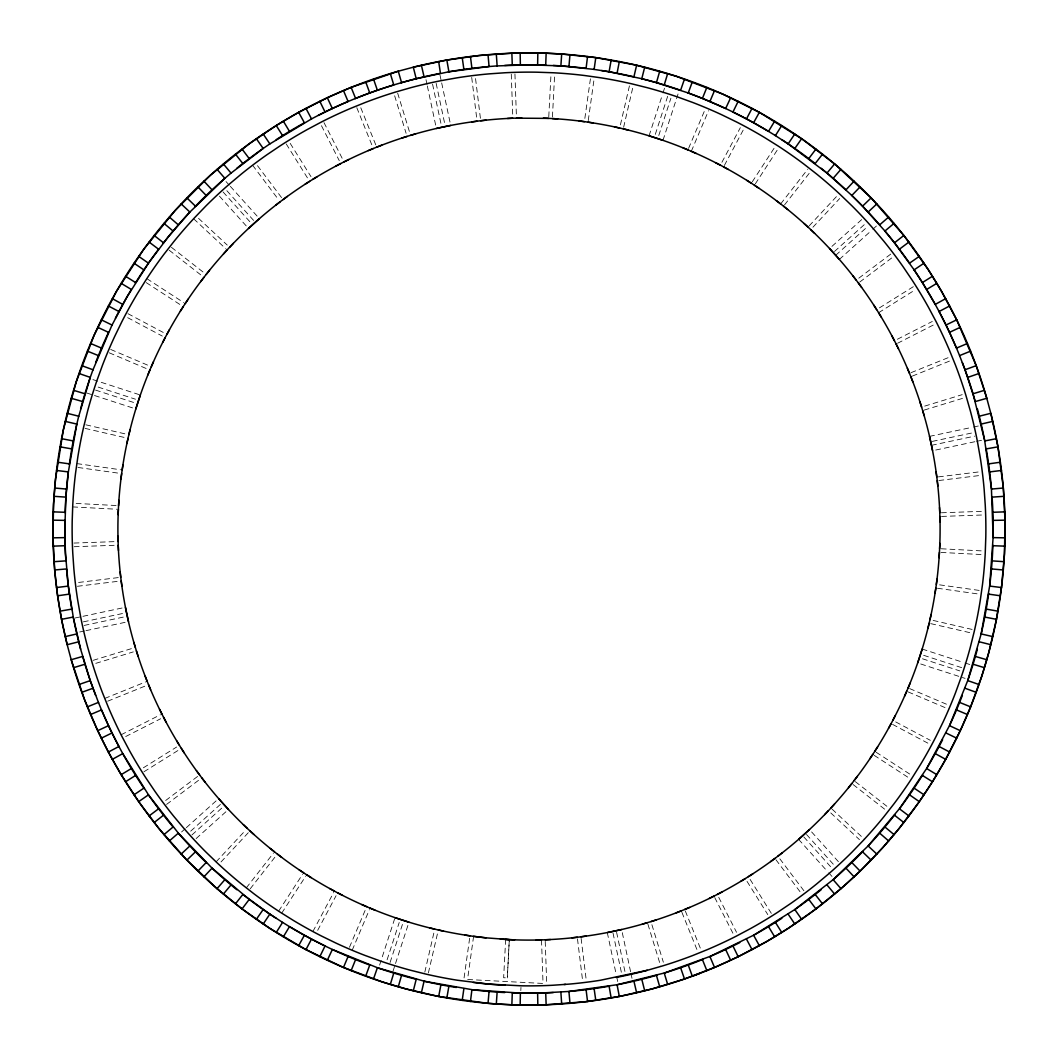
<?xml version="1.0" encoding="UTF-8"?>
<svg xmlns="http://www.w3.org/2000/svg" width="1058" height="1058" viewBox="0 0 1058 1058"><rect width="100%" height="100%" fill="white"/><g stroke="black" fill="none" stroke-linecap="round" stroke-linejoin="round"><path stroke-width="0.75" stroke-dasharray="5 3.75" d="M520.814 990.605L520.972 987.405M505.658 939.425L503.648 977.724L507.311 977.909L509.308 939.61M548.771 116.764L550.993 74.338M552.435 116.949L554.564 76.15M509.229 941.197L507.311 977.909M464.065 977.909L469.752 937.441M584.849 118.43L590.536 77.975M473.6 936.33L467.53 979.496L543.032 983.451L541.511 939.888M588.248 120.559L593.935 80.091M424.813 972.13L434.375 930.723M620.424 124.857L629.616 85.063M428.384 972.937L437.576 933.143M623.625 127.277L633.187 85.87M379.61 965.094L395.018 917.643M649.043 135.821L662.48 94.506M662.969 92.972L664.966 86.849M387.096 959.804L399.223 922.497M655.299 134.366L667.915 95.524M390.085 962.476L402.701 923.634M658.777 135.503L670.904 98.196M393.034 971.151L395.031 965.028M395.52 963.494L408.957 922.179M662.982 140.357L678.39 92.906M349.457 947.307L366.055 908.187M688.573 148.385L705.17 109.278M352.195 950.229L369.427 909.615M691.31 151.32L708.543 110.693M312.904 931.503L333.627 892.542M721.913 162.297L740.322 127.674M317.678 930.326L336.087 895.703M724.373 165.458L744.329 127.939M278.651 911.136L302.681 874.133M752.238 181.87L775.382 146.242M281.732 913.12L305.762 876.13M755.319 183.867L777.564 149.601M246.302 887.874L273.467 853.092M780.645 203.943L807.796 169.174M250.204 888.826L276.35 855.353M784.533 204.908L810.692 171.422M216.097 861.86L245.072 830.781M809.132 225.909L836.984 196.034M221.016 861.966L248.868 832.091M812.928 227.219L839.668 198.534M181.579 831.972L185.163 828.745M186.353 827.66L218.649 798.592M831.945 246.369L861.847 219.456M190.704 831.138L221.069 803.802M834.484 251.487L866.052 223.053M191.948 834.947L223.516 806.513M835.714 255.295L867.295 226.862M196.153 838.544L228.449 809.476M839.351 259.408L871.647 230.34M872.837 229.255L876.421 226.028M165.656 800.509L198.296 775.911M858.805 278.175L891.431 253.589M166.569 804.411L199.195 779.825M859.704 282.089L892.344 257.491M143.372 767.804L176.646 747.014M879.41 307.878L914.059 286.229M143.941 771.771L178.59 750.122M878.59 312.718L914.628 290.196M121.115 734.768L160.446 714.732M897.356 339.261L932.296 321.46M125.704 736.54L160.644 718.739M897.554 343.268L935.417 323.973M104.742 698.439L145.66 681.907M910.978 372.694L950.362 356.784M107.638 701.216L147.022 685.306M912.34 376.093L950.229 360.791M93.144 660.337L133.784 647.919M924.705 406.1L962.211 394.647M95.789 663.353L133.295 651.9M924.216 410.081L964.856 397.663M75.065 618.004L81.36 616.669M82.934 616.325L122.278 607.966M83.357 621.853L124.923 613.018M932.31 441.398L973.863 432.563M84.137 625.437L125.69 616.602M931.476 445.325L974.643 436.147M935.722 450.034L975.066 441.675M976.64 441.331L982.935 439.996M929.519 436.372L972.024 427.339M973.598 427.009L978.319 426.004M79.681 631.996L84.402 630.991M85.976 630.661L128.481 621.628M78.583 582.455L119.144 577.483M938.406 476.88L980.581 471.709M77.419 586.291L119.594 581.12M938.856 480.517L979.417 475.545M74.007 543.058L116.473 541.577M941.395 512.773L983.847 511.279M74.153 546.721L116.605 545.227M941.527 516.423L983.993 514.942M76.15 503.436L116.949 505.565M941.236 548.771L983.662 550.993M72.698 506.914L116.764 509.229M941.051 552.435L981.85 554.564M76.864 463.602L120.559 469.752M939.57 584.849L980.025 590.536M77.975 467.464L118.43 473.151M937.441 588.248L977.909 593.935M85.87 424.813L127.277 434.375M933.143 620.424L972.937 629.616M85.063 428.384L124.857 437.576M930.723 623.625L972.13 633.187M92.906 379.61L140.357 395.018M922.179 649.043L963.494 662.48M965.028 662.969L971.151 664.966M98.196 387.096L135.503 399.223M923.634 655.299L962.476 667.915M95.524 390.085L134.366 402.701M922.497 658.777L959.804 670.904M86.849 393.034L92.972 395.031M94.506 395.52L134.3 408.454M920.711 663.974L965.094 678.39M110.693 349.457L149.813 366.055M909.615 688.573L948.722 705.17M109.278 352.83L148.385 369.427M908.187 691.945L948.814 709.191M127.939 313.671L165.458 333.627M895.703 721.913L930.326 740.322M127.674 317.678L162.297 336.087M892.542 724.373L930.061 744.329M146.864 278.651L183.867 302.681M876.13 752.238L911.758 775.382M146.242 282.618L181.87 305.762M874.133 755.319L908.399 777.564M171.422 247.308L204.908 273.467M855.353 781.65L888.826 807.796M169.174 250.204L202.647 276.35M853.092 784.533L886.578 810.692M198.534 218.332L227.219 245.072M832.091 809.132L864.346 839.219M193.654 218.781L225.909 248.868M830.781 812.928L859.466 839.668M226.028 181.579L229.255 185.163M230.34 186.353L259.408 218.649M811.631 831.945L838.544 861.847M226.862 190.704L254.198 221.069M806.513 834.484L834.947 866.052M223.053 191.948L251.487 223.516M803.802 836.931L831.138 867.295M219.456 196.153L246.369 226.055M798.592 839.351L827.66 871.647M828.745 872.837L831.972 876.421M257.491 165.656L282.089 198.296M779.825 858.805L804.411 891.431M252.611 165.26L278.175 199.195M775.911 859.704L800.509 892.344M290.196 143.372L310.986 176.646M750.122 879.41L771.771 914.059M286.229 143.941L307.878 178.59M747.014 881.354L767.804 914.628M323.973 122.583L343.268 160.446M718.739 897.356L736.54 932.296M321.46 125.704L339.261 160.644M714.732 897.554L734.027 935.417M360.791 107.771L376.093 145.66M685.306 910.978L701.216 950.362M356.784 107.638L372.694 147.022M681.907 912.34L697.209 950.229M397.663 93.144L410.081 133.784M651.9 924.705L663.353 962.211M394.647 95.789L406.1 133.295M647.919 924.216L660.774 966.298M439.996 75.065L441.331 81.36M441.675 82.934L450.034 122.278M622.289 932.667L630.661 972.024M630.991 973.598L631.996 978.319M436.147 83.357L444.982 124.923M616.602 932.31L625.437 973.863M432.563 84.137L441.398 125.69M613.018 933.077L621.853 974.643M426.004 79.681L427.009 84.402M427.339 85.976L436.372 128.481M607.292 932.574L616.325 975.066M616.669 976.64L618.004 982.935M475.545 78.583L480.716 120.757M581.12 938.406L586.291 980.581M471.709 77.419L476.88 119.594M577.483 938.856L582.455 979.417M514.942 74.007L516.423 116.473M545.227 941.395L546.721 983.847M511.279 74.153L512.773 116.605"/><path stroke-width="1.5" d="M56.524 470.453L68.334 471.921L65.94 496.625L64.802 529L65.437 553.294L68.267 585.577L73.333 617.568L80.62 649.149L90.089 680.122L98.606 702.882M1001.476 587.547L989.666 586.079L993.131 537.107L991.425 488.545L984.667 440.432L973.056 393.774L984.443 390.309M520.166 1005.007L520.377 993.118L472.423 989.733L424.575 981.295L377.878 967.911L332.357 949.489L327.319 960.267M537.834 52.993L537.623 64.882L545.716 65.107L546.14 53.217L512.389 53.191L479.234 55.505L446.331 60.134L413.308 67.183L416.204 78.728C379.69 87.867 344.3 101.475 311.078 119.144M512.284 992.893L511.86 1004.783L545.611 1004.809L587.018 1001.556L619.843 996.358L652.217 988.873L683.997 979.166L715.023 967.25L737.704 956.921L767.05 941.316L788.303 928.289L815.52 909.232L841.348 888.323L859.731 871.475L882.808 847.577L898.996 828.626L918.992 802.083L932.746 781.293L945.402 759.816L960.492 730.205L970.437 707.352L981.798 676.128L988.873 652.217L996.358 619.843L1001.556 587.018L1004.452 553.916L1005.034 520.695L1003.288 487.5L997.959 446.846L990.817 413.308L979.272 416.204M401.551 82.643L398.284 71.203L351.137 87.378L327.795 97.508L298.184 112.598L276.707 125.241L249.159 143.822L210.423 175.192L175.192 210.423L143.822 249.159L116.684 290.95L94.056 335.346L76.202 381.872L63.308 430.011L55.505 479.234L53.548 504.084L52.966 537.305L54.712 570.5L57.529 595.257L61.642 619.843L67.183 644.692L78.728 641.796M65.093 512.799L65.437 504.706A464.197 464.197 0 0 1 68.267 472.423L76.824 424.073L65.226 421.388M992.907 545.201L992.563 553.294A464.197 464.197 0 0 1 989.733 585.577L981.176 633.927L992.774 636.612M509.308 939.61L486.032 937.838A411.099 411.099 0 0 1 118.152 514.651L118.39 509.308M939.61 548.692L939.848 543.349M118.575 505.658L118.906 500.328M939.094 557.672L939.425 552.342M497.128 992.1L496.321 1003.963L487.5 1003.288L438.157 996.358L405.783 988.873L381.872 981.798L342.977 967.25L305.484 949.37L269.697 928.289L242.48 909.232L216.652 888.323L186.525 859.731L159.004 828.626L139.008 802.083L120.903 774.205L108.63 752.516L97.508 730.205L84.521 699.616L71.203 659.716L82.643 656.449L84.944 664.226L73.557 667.691M496.625 65.94L529 64.802L560.872 65.9L561.679 54.037L595.786 57.608L636.096 65.107L676.128 76.202L722.654 94.056L759.816 112.598L802.083 139.008L835.026 164.281L871.475 198.269L904.167 235.881L928.289 269.697L941.316 290.95L956.921 320.296L976.389 366.161L986.797 398.284L975.357 401.551M488.029 1003.328L489.06 991.465M568.939 66.535L569.971 54.672M470.453 1001.476L471.921 989.666M586.079 68.334L587.547 56.524M120.969 478.904L121.67 473.6M936.33 584.4L937.031 579.096M462.214 1000.392L463.88 988.608M595.786 57.608L594.12 69.392L560.872 65.9M69.325 464.396L70.516 456.382A464.197 464.197 0 0 1 76.705 424.575L78.715 416.204L67.17 413.308M988.675 593.604L987.484 601.618A464.197 464.197 0 0 1 981.295 633.425L967.739 680.611L978.981 684.5M122.173 469.977L122.966 464.687M935.034 593.313L935.827 588.023M446.846 997.945L448.896 986.228M593.604 69.325L609.104 71.772L611.154 60.055M438.673 996.451L440.935 984.76M617.065 73.24L619.327 61.549M126.894 443.527L128.044 438.316M929.956 619.684L931.106 614.473M421.388 992.774L424.073 981.176M633.927 76.824L636.612 65.226M128.864 434.745L130.121 429.548M927.879 628.452L929.136 623.255M413.308 990.83L416.204 979.285M609.104 71.772L641.796 78.715L644.692 67.17M78.596 416.707L90.261 377.389L79.019 373.5M398.284 986.797L401.551 975.344M641.796 78.715L656.449 82.656L659.716 71.203M135.821 408.957L140.304 395.163L140.04 395.943M922.179 649.043L917.696 662.837L917.96 662.057M390.309 984.443L393.774 973.056M664.226 84.944L667.691 73.557M373.5 978.981L377.389 967.739M680.611 90.261L684.5 79.019M876.831 854.084L868.142 845.95L899.723 808.365L926.901 768.082L949.7 725.18L967.911 680.122A464.197 464.197 0 0 0 977.38 649.149M365.671 976.203L369.758 965.028M656.449 82.656L688.242 92.972L692.329 81.797M92.8 370.234L112.016 325.044L101.317 319.82M351.137 970.622L355.594 959.58M688.242 92.972L702.406 98.42L706.863 87.378M147.842 374.995L149.879 370.062M908.121 687.938L910.158 683.005M343.466 967.448L348.095 956.498M709.905 101.502L714.534 90.552M151.32 366.69L153.45 361.796M904.55 696.204L906.68 691.31M730.681 97.733L725.643 108.511L702.406 98.42M319.82 956.683L325.044 945.984L332.82 949.7A464.197 464.197 0 0 0 362.643 962.37L370.234 965.2M687.766 92.8L695.357 95.63A464.197 464.197 0 0 1 725.18 108.3L732.956 112.016L738.18 101.317M111.791 325.507L127 296.901L148.755 262.741L168.248 236.873L189.858 212.05L181.169 203.916M162.707 342.369L165.18 337.621M892.82 720.379L895.293 715.631M305.96 949.608L311.528 939.094L325.044 945.984M732.956 112.016L746.472 118.906L752.04 108.392M166.9 334.394L169.452 329.699M888.548 728.301L891.1 723.606M298.647 945.654L304.4 935.246L311.528 939.094M746.472 118.906L753.6 122.754L759.353 112.346M283.346 936.819L289.482 926.623L304.4 935.246M774.654 121.181L768.518 131.377L753.6 122.754M276.257 932.468L282.579 922.391L289.918 926.901A464.197 464.197 0 0 0 318.26 942.599L325.507 946.209M781.743 125.532L775.421 135.609L768.082 131.099A464.197 464.197 0 0 0 739.74 115.401L732.493 111.791M135.345 283.015L139.696 276.178A464.197 464.197 0 0 1 158.277 249.635M922.655 774.985L918.304 781.822A464.197 464.197 0 0 1 899.723 808.365M180.376 311.158L183.246 306.648M874.754 751.352L877.624 746.842M185.243 303.58L188.192 299.123M869.808 758.877L872.757 754.42M263.217 923.991L269.856 914.125L282.579 922.391M774.985 135.345L788.144 143.875L794.783 134.009M256.353 919.296L263.178 909.536M794.822 148.464L801.647 138.704M242.057 908.915L249.225 899.406L212.42 868.499L178.67 833.545L148.755 795.259L122.754 753.6L112.346 759.353M815.943 149.085L808.775 158.594L815.189 163.527L822.529 154.164M200.689 281.6L203.943 277.355M854.057 780.645L857.311 776.4M235.471 903.836L242.811 894.473M163.21 243.221L168.248 236.873A464.197 464.197 0 0 1 189.501 212.42L224.851 178.326L217.049 169.346M894.79 814.779L889.752 821.127A464.197 464.197 0 0 1 868.486 845.58L833.149 879.674L840.951 888.654M206.191 274.472L209.524 270.293M848.476 787.707L851.809 783.528M223.383 894.05L231.014 884.924M788.144 143.875L826.986 173.076L834.617 163.95M217.049 888.667L224.851 879.674M833.149 178.326L840.951 169.333M223.502 253.92L227.113 249.979M830.887 808.021L834.498 804.08M203.916 876.831L212.05 868.142M845.95 189.858L854.084 181.169M229.599 247.308L233.289 243.433M824.711 814.567L828.401 810.692M197.899 871.104L206.178 862.548M826.986 173.076L851.822 195.452L860.101 186.896M195.095 206.548L200.769 200.769A464.197 464.197 0 0 1 224.455 178.67L231.014 173.076L223.383 163.95M862.905 851.452L857.231 857.231A464.197 464.197 0 0 1 833.545 879.33L794.822 909.536L801.647 919.296M186.896 860.101L195.452 851.822M851.822 195.452L862.548 206.178L871.104 197.899M248.524 228.449L259.408 218.649M809.476 829.551L798.737 839.219M181.169 854.084L189.858 845.95M868.142 212.05L876.831 203.916M169.346 840.951L178.326 833.149M879.674 224.851L888.654 217.049M163.95 834.617L173.076 826.986M862.548 206.178L884.924 231.014L894.05 223.383M230.631 173.406L263.178 148.464L256.353 138.704M154.164 822.529L163.527 815.189M884.924 231.014L894.473 242.811L903.836 235.471M275.9 205.054L280.145 201.8M777.855 856.2L782.1 852.946M149.085 815.943L158.594 808.775M899.406 249.225L908.915 242.057M283.068 199.592L287.366 196.418M770.634 861.582L774.932 858.408M138.704 801.647L148.464 794.822M909.536 263.178L919.296 256.353M619.327 996.451L617.065 984.76L664.715 972.91L710.381 956.3L754.05 934.994L795.259 909.245A464.197 464.197 0 0 0 821.127 889.752M134.009 794.796L143.875 788.144M894.473 242.811L914.125 269.856L923.991 263.204M269.433 144.166L311.528 118.906L305.947 108.379M305.101 184.224L309.61 181.354M748.39 876.646L752.899 873.776M125.532 781.743L135.622 775.421M914.125 269.856L922.378 282.579L932.468 276.257M312.718 179.41L317.268 176.62M740.732 881.38L745.282 878.59M121.181 774.654L131.377 768.518M926.623 289.482L936.819 283.346M945.654 298.647L935.246 304.4L922.378 282.579M108.379 752.053L118.906 746.472L123.006 754.05A464.197 464.197 0 0 0 139.696 781.822L144.166 788.567M913.834 269.433L918.304 276.178A464.197 464.197 0 0 1 934.994 303.95L939.094 311.528L949.621 305.947M336.008 166.027L340.742 163.554M717.258 894.446L721.992 891.973M344.009 161.9L348.783 159.507M709.217 898.493L713.991 896.1M101.317 738.18L112.016 732.956L118.906 746.472M939.094 311.528L945.984 325.044L956.683 319.82M97.733 730.681L108.511 725.643L112.016 732.956M945.984 325.044L949.489 332.357L960.267 327.319M90.552 714.534L101.502 709.905L108.511 725.643M967.448 343.466L956.498 348.095L949.489 332.357M368.369 150.58L373.315 148.543M684.685 909.457L689.631 907.42M87.378 706.863L98.42 702.406L101.7 710.381A464.197 464.197 0 0 0 115.401 739.74L119.144 746.922M938.856 311.078L942.599 318.26A464.197 464.197 0 0 1 956.3 347.619L959.58 355.594L970.622 351.137M355.118 98.606L362.643 95.63A464.197 464.197 0 0 1 393.285 85.09M702.882 959.394L695.357 962.37A464.197 464.197 0 0 1 664.715 972.91M376.701 147.168L381.674 145.21M676.327 912.79L681.299 910.832M691.839 976.389L699.616 973.479M81.797 692.329L92.985 688.242M959.58 355.594L965.015 369.758L976.203 365.671M79.019 684.5L90.261 680.611M967.739 377.389L978.981 373.5M401.961 138.029L407.066 136.416M650.934 921.584L656.039 919.971M410.57 135.345L415.688 133.837M642.312 924.163L647.43 922.655M401.048 82.788L408.851 80.62A464.197 464.197 0 0 1 440.432 73.333L438.673 61.549M656.952 975.212L649.149 977.38A464.197 464.197 0 0 1 617.568 984.667L568.939 991.465L569.971 1003.328M647.245 970.305L662.572 965.914A456.871 456.871 0 0 0 692.725 955.533L707.511 949.555A456.871 456.871 0 0 0 736.421 936.079L750.492 928.593A456.871 456.871 0 0 0 777.828 912.168L791.053 903.254A456.871 456.871 0 0 0 816.525 884.052L828.731 873.802A456.871 456.871 0 0 0 852.06 852.06L863.13 840.581A456.871 456.871 0 0 0 884.052 816.525L893.878 803.948A456.871 456.871 0 0 0 912.168 777.828L920.619 764.312A456.871 456.871 0 0 0 936.079 736.421L943.062 722.085A456.871 456.871 0 0 0 955.533 692.725L960.981 677.742A456.871 456.871 0 0 0 970.305 647.245L974.167 631.771A456.871 456.871 0 0 0 980.25 600.468L982.472 584.677A456.871 456.871 0 0 0 985.249 552.911L985.805 536.975A456.871 456.871 0 0 0 985.249 505.089L984.138 489.18A456.871 456.871 0 0 0 980.25 457.532L977.473 441.821A456.871 456.871 0 0 0 970.305 410.755L965.914 395.428A456.871 456.871 0 0 0 955.533 365.274L949.555 350.489A456.871 456.871 0 0 0 936.079 321.579L928.593 307.508A456.871 456.871 0 0 0 912.168 280.172L903.254 266.947A456.871 456.871 0 0 0 884.052 241.475L873.802 229.269A456.871 456.871 0 0 0 852.06 205.94L840.581 194.87A456.871 456.871 0 0 0 816.525 173.948L803.948 164.122A456.871 456.871 0 0 0 777.828 145.832L764.312 137.381A456.871 456.871 0 0 0 736.421 121.921L722.085 114.938A456.871 456.871 0 0 0 692.725 102.467L677.742 97.019A456.871 456.871 0 0 0 647.245 87.695L631.771 83.833A456.871 456.871 0 0 0 600.468 77.75L584.677 75.528A456.871 456.871 0 0 0 552.911 72.751L536.975 72.195A456.871 456.871 0 0 0 505.089 72.751L489.18 73.862A456.871 456.871 0 0 0 457.532 77.75L441.821 80.527A456.871 456.871 0 0 0 410.755 87.695L395.428 92.086A456.871 456.871 0 0 0 365.274 102.467L350.489 108.445A456.871 456.871 0 0 0 321.579 121.921L307.508 129.407A456.871 456.871 0 0 0 280.172 145.832L266.947 154.746A456.871 456.871 0 0 0 241.475 173.948L229.269 184.198A456.871 456.871 0 0 0 205.94 205.94L194.87 217.419A456.871 456.871 0 0 0 173.948 241.475L164.122 254.052A456.871 456.871 0 0 0 145.832 280.172L137.381 293.688A456.871 456.871 0 0 0 121.921 321.579L114.938 335.915A456.871 456.871 0 0 0 102.467 365.274L97.019 380.258A456.871 456.871 0 0 0 87.695 410.755L83.833 426.229A456.871 456.871 0 0 0 77.75 457.532L75.528 473.323A456.871 456.871 0 0 0 72.751 505.089L72.195 521.025A456.871 456.871 0 0 0 72.751 552.911L73.862 568.82A456.871 456.871 0 0 0 77.75 600.468L80.527 616.179A456.871 456.871 0 0 0 87.695 647.245L92.086 662.572A456.871 456.871 0 0 0 102.467 692.725L108.445 707.511A456.871 456.871 0 0 0 121.921 736.421L129.407 750.492A456.871 456.871 0 0 0 145.832 777.828L154.746 791.053A456.871 456.871 0 0 0 173.948 816.525L184.198 828.731A456.871 456.871 0 0 0 205.94 852.06L217.419 863.13A456.871 456.871 0 0 0 241.475 884.052L254.052 893.878A456.871 456.871 0 0 0 280.172 912.168L293.688 920.619A456.871 456.871 0 0 0 321.579 936.079L335.915 943.062A456.871 456.871 0 0 0 365.274 955.533L380.258 960.981A456.871 456.871 0 0 0 410.755 970.305L426.229 974.167A456.871 456.871 0 0 0 457.532 980.25L489.18 984.138L521.025 985.805A456.871 456.871 0 0 0 552.911 985.249L568.82 984.138A456.871 456.871 0 0 0 600.468 980.25L647.245 970.305A456.871 456.871 0 0 1 616.179 977.473M416.204 78.728L448.896 71.772L489.06 66.535L488.029 54.672M436.372 128.481L450.708 125.426M621.628 929.519L607.49 932.534M65.226 636.612L76.824 633.927M981.176 424.073L992.774 421.388M61.549 619.327L73.24 617.065M984.76 440.935L996.451 438.673M60.041 611.154L71.772 609.104M986.228 448.896L997.959 446.846M448.394 71.865L456.382 70.516A464.197 464.197 0 0 1 488.545 66.575L497.128 65.9L496.321 54.024M609.606 986.135L601.618 987.484A464.197 464.197 0 0 1 569.455 991.425L540.188 993.065L512.799 992.907M57.621 595.786L69.405 594.107M988.595 463.893L1000.379 462.214M471.789 121.908L477.079 121.207M580.921 936.793L586.211 936.092M56.524 587.547L68.334 586.079M989.666 471.921L1001.476 470.453M480.716 120.757L486.032 120.162M571.968 937.838L577.284 937.243M54.672 569.971L66.535 568.939M991.465 489.06L1003.328 488.029M564.059 984.509L565.62 984.39M54.024 561.679L65.9 560.872M992.1 497.128L1003.976 496.321M507.483 118.47L512.826 118.232M545.174 939.769L550.517 939.53M53.217 546.14L65.107 545.716M992.893 512.284L1004.783 511.86M536.181 940.033L541.511 939.888M52.993 537.834L64.882 537.623M993.118 520.377L1005.007 520.166M516.489 118.112L521.832 118.033M548.692 118.39L514.651 118.152A411.099 411.099 0 0 0 118.152 514.651M52.993 520.166L64.882 520.377M993.118 537.623L1005.007 537.834M53.217 511.86L65.107 512.284M992.893 545.716L1004.783 546.14M546.14 53.217L561.679 54.037M512.389 1004.809L495.792 1003.936M514.651 939.848L505.658 939.425M552.342 118.575L557.672 118.906M54.037 496.321L65.9 497.128M992.1 560.872L1003.963 561.679M54.672 488.029L66.535 489.06M991.465 568.939L1003.328 569.971M486.032 937.838L473.6 936.33M579.096 120.969L584.4 121.67M57.608 462.214L69.392 463.88M988.608 594.12L1000.392 595.786M588.023 122.173L593.313 122.966M464.687 935.034L469.977 935.827M60.055 446.846L71.772 448.896M986.228 609.104L997.945 611.154M61.549 438.673L73.24 440.935M984.76 617.065L996.451 619.327M614.473 126.894L619.684 128.044M438.316 929.956L443.527 931.106M623.255 128.864L628.452 130.121M429.548 927.879L434.745 929.136M979.285 641.796L990.83 644.692M641.293 78.596L649.149 80.62A464.197 464.197 0 0 1 680.122 90.089M416.707 979.404L408.851 977.38A464.197 464.197 0 0 1 377.865 967.911M71.203 398.284L82.656 401.551M975.344 656.449L986.797 659.716M649.043 135.821L662.797 140.291M408.957 922.179L395.203 917.709M73.557 390.309L84.944 393.774M973.056 664.226L984.443 667.691M81.797 365.671L92.972 369.758L90.089 377.878A464.197 464.197 0 0 0 80.62 408.851M965.028 688.242L976.203 692.329M87.378 351.137L98.42 355.594M959.58 702.406L970.622 706.863M683.005 147.842L687.938 149.879M370.062 908.121L374.995 910.158M90.552 343.466L101.502 348.095M956.498 709.905L967.448 714.534M691.31 151.32L696.204 153.45M361.796 904.55L366.69 906.68M97.733 327.319L108.511 332.357M949.489 725.643L960.267 730.681M945.984 732.956L956.683 738.18M715.631 162.707L720.379 165.18M337.621 892.82L342.369 895.293M108.392 305.96L118.906 311.528M939.094 746.472L949.608 752.04M723.606 166.9L728.301 169.452M329.699 888.548L334.394 891.1M112.346 298.647L122.754 304.4M935.246 753.6L945.654 759.353M121.181 283.346L131.377 289.482M926.623 768.518L936.819 774.654M125.532 276.257L135.609 282.579M922.391 775.421L932.468 781.743M746.842 180.376L751.352 183.246M306.648 874.754L311.158 877.624M269.856 914.125L243.221 894.79M754.42 185.243L758.877 188.192M299.123 869.808L303.58 872.757M134.009 263.217L143.875 269.856M914.125 788.144L923.991 794.783M138.704 256.353L148.464 263.178M909.536 794.822L919.296 801.647M149.085 242.057L158.594 249.225M899.406 808.775L908.915 815.943M776.4 200.689L780.645 203.943M277.355 854.057L281.6 857.311M154.164 235.471L163.527 242.811M894.473 815.189L903.836 822.529M783.528 206.191L787.707 209.524M270.293 848.476L274.472 851.809M163.95 223.383L173.076 231.014M884.924 826.986L894.05 834.617M169.333 217.049L178.326 224.851M879.674 833.149L888.667 840.951M804.08 223.502L808.021 227.113M249.979 830.887L253.92 834.498M810.692 229.599L814.567 233.289M243.433 824.711L247.308 828.401M186.896 197.899L195.452 206.178M862.548 851.822L871.104 860.101M851.452 195.095L857.231 200.769A464.197 464.197 0 0 1 879.33 224.455M206.548 862.905L200.769 857.231A464.197 464.197 0 0 1 178.67 833.545M197.899 186.896L206.178 195.452M851.822 862.548L860.101 871.104M829.551 248.524L830.213 249.252M227.787 808.748L228.449 809.476M203.916 181.169L212.05 189.858M845.95 868.142L854.084 876.831M829.657 248.63L839.219 259.263M228.343 809.37L218.781 798.737M826.986 884.924L834.617 894.05M884.594 230.631L889.752 236.873A464.197 464.197 0 0 1 909.245 262.741M173.406 827.369L168.248 821.127A464.197 464.197 0 0 1 148.755 795.259M235.471 154.164L242.811 163.527M815.189 894.473L822.529 903.836M852.946 275.9L856.2 280.145M201.8 777.855L205.054 782.1M242.057 149.085L249.225 158.594M808.775 899.406L815.943 908.915M858.408 283.068L861.582 287.366M196.418 770.634L199.592 774.932M263.204 134.009L269.856 143.875L262.741 148.755A464.197 464.197 0 0 0 236.873 168.248M788.144 914.125L794.796 923.991M873.776 305.101L876.646 309.61M181.354 748.39L184.224 752.899M276.257 125.532L282.579 135.622M775.421 922.378L781.743 932.468M878.59 312.718L881.38 317.268M176.62 740.732L179.41 745.282M283.346 121.181L289.482 131.377M768.518 926.623L774.654 936.819M298.647 112.346L304.4 122.754M753.6 935.246L759.353 945.654M746.472 939.094L752.053 949.621M891.973 336.008L894.446 340.742M163.554 717.258L166.027 721.992M896.1 344.009L898.493 348.783M159.507 709.217L161.9 713.991M319.82 101.317L325.044 112.016M732.956 945.984L738.18 956.683M327.319 97.733L332.357 108.511M725.643 949.489L730.681 960.267M343.466 90.552L348.095 101.502M709.905 956.498L714.534 967.448M907.42 368.369L909.457 373.315M148.543 684.685L150.58 689.631M351.137 87.378L355.594 98.42M702.406 959.58L706.863 970.622M910.832 376.701L912.79 381.674M145.21 676.327L147.168 681.299M965.015 369.758L975.212 401.048M365.671 81.797L369.758 92.985M688.242 965.015L692.329 976.203M373.5 79.019L377.389 90.261M680.611 967.739L684.5 978.981M919.971 401.961L921.584 407.066M136.416 650.934L138.029 656.039M390.309 73.557L393.774 84.944M664.226 973.056L667.691 984.443M922.655 410.57L924.163 415.688M133.837 642.312L135.345 647.43M656.449 975.357L659.716 986.797M641.796 979.272L644.692 990.817M929.519 436.372L932.534 450.51M128.481 621.628L125.466 607.49M421.388 65.226L424.073 76.824M633.927 981.176L636.612 992.774M446.846 60.041L448.896 71.772M609.104 986.228L611.154 997.959M986.135 448.394L987.484 456.382A464.197 464.197 0 0 1 991.425 488.545M71.865 609.606L70.516 601.618A464.197 464.197 0 0 1 66.575 569.455M462.214 57.621L463.893 69.405M594.107 988.595L595.786 1000.379M936.092 471.789L936.793 477.079M121.207 580.921L121.908 586.211M470.453 56.524L471.921 68.334M586.079 989.666L587.547 1001.476M937.243 480.716L937.838 486.032M120.162 571.968L120.757 577.284M560.872 992.1L561.679 1003.976M992.06 496.625L992.563 504.706A464.197 464.197 0 0 1 993.131 537.107M65.94 561.375L65.437 553.294A464.197 464.197 0 0 1 64.869 520.893M939.53 507.483L939.769 512.826M118.232 545.174L118.47 550.517M511.86 53.217L512.284 65.107M545.716 992.893L546.14 1004.783M939.888 516.489L940.033 521.819M117.967 536.181L118.112 541.511M520.166 52.993L520.377 64.882M537.623 993.118L537.834 1005.007M543.349 118.152A411.099 411.099 0 0 1 939.53 550.517A411.099 411.099 0 0 1 500.328 939.094M505.089 985.249A456.871 456.871 0 0 1 473.31 982.472M962.37 695.357A464.197 464.197 0 0 1 949.7 725.18M942.599 739.74A464.197 464.197 0 0 1 926.901 768.082M781.822 918.304A464.197 464.197 0 0 1 754.05 934.994M739.74 942.599A464.197 464.197 0 0 1 710.381 956.3M553.294 992.563A464.197 464.197 0 0 1 520.893 993.131M504.706 992.563A464.197 464.197 0 0 1 472.423 989.733M456.382 987.484A464.197 464.197 0 0 1 424.575 981.295M276.178 918.304A464.197 464.197 0 0 1 249.635 899.723M236.873 889.752A464.197 464.197 0 0 1 212.42 868.499M95.63 695.357A464.197 464.197 0 0 1 85.09 664.715M80.62 649.149A464.197 464.197 0 0 1 73.333 617.568M95.63 362.643A464.197 464.197 0 0 1 108.3 332.82M115.401 318.26A464.197 464.197 0 0 1 131.099 289.918M276.178 139.696A464.197 464.197 0 0 1 303.95 123.006M318.26 115.401A464.197 464.197 0 0 1 347.619 101.7M504.706 65.437A464.197 464.197 0 0 1 537.107 64.869M553.294 65.437A464.197 464.197 0 0 1 585.577 68.267M601.618 70.516A464.197 464.197 0 0 1 633.425 76.705M781.822 139.696A464.197 464.197 0 0 1 808.365 158.277M821.127 168.248A464.197 464.197 0 0 1 845.58 189.514M962.37 362.643A464.197 464.197 0 0 1 972.91 393.285M977.38 408.851A464.197 464.197 0 0 1 984.667 440.432M413.823 67.051L397.768 71.349A476.1 476.1 0 0 0 67.051 644.177L71.349 660.232A476.1 476.1 0 0 0 652.217 988.873A476.1 476.1 0 0 0 990.949 413.823L986.651 397.768A476.1 476.1 0 0 0 413.823 67.051"/></g></svg>
